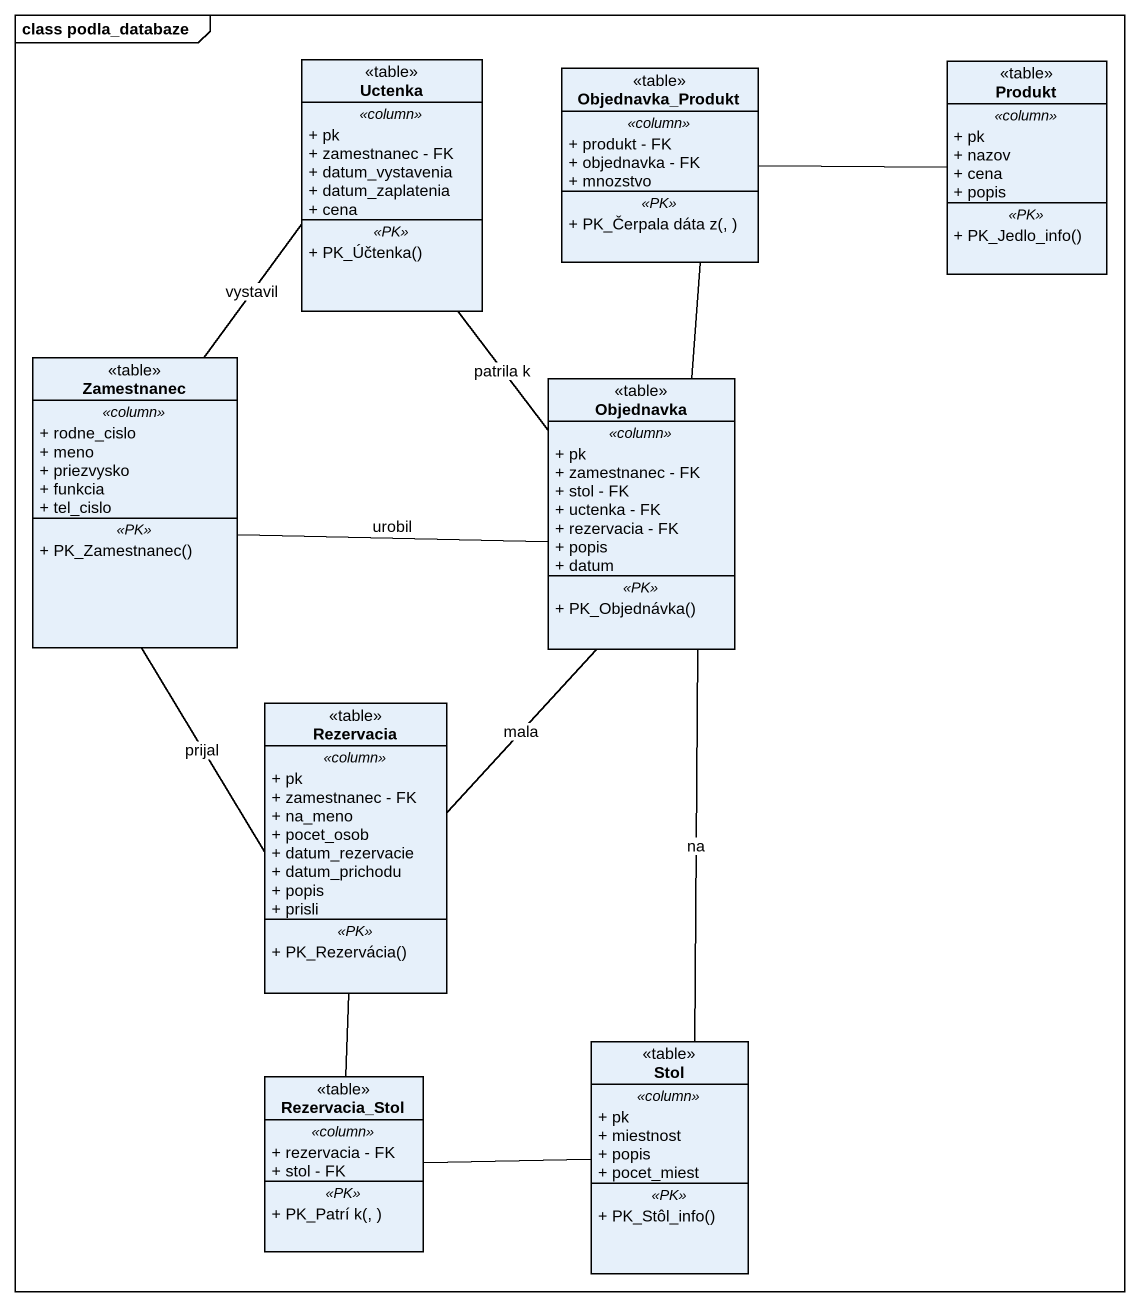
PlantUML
@startuml
mainframe class podla_databaze
hide circle
hide empty members
skinparam classAttributeIconSize 0
class Uctenka <<table>> {
  .. <<column>> ..
  + pk
  + zamestnanec - FK
  + datum_vystavenia
  + datum_zaplatenia
  + cena
  .. <<PK>> ..
  + PK_Účtenka()
}
class Objednavka_Produkt <<table>> {
  .. <<column>> ..
  + produkt - FK
  + objednavka - FK
  + mnozstvo
  .. <<PK>> ..
  + PK_Čerpala dáta z(, )
}
class Produkt <<table>> {
  .. <<column>> ..
  + pk
  + nazov
  + cena
  + popis
  .. <<PK>> ..
  + PK_Jedlo_info()
}
class Zamestnanec <<table>> {
  .. <<column>> ..
  + rodne_cislo
  + meno
  + priezvysko
  + funkcia
  + tel_cislo
  .. <<PK>> ..
  + PK_Zamestnanec()
}
class Objednavka <<table>> {
  .. <<column>> ..
  + pk
  + zamestnanec - FK
  + stol - FK
  + uctenka - FK
  + rezervacia - FK
  + popis
  + datum
  .. <<PK>> ..
  + PK_Objednávka()
}
class Rezervacia <<table>> {
  .. <<column>> ..
  + pk
  + zamestnanec - FK
  + na_meno
  + pocet_osob
  + datum_rezervacie
  + datum_prichodu
  + popis
  + prisli
  .. <<PK>> ..
  + PK_Rezervácia()
}
class Stol <<table>> {
  .. <<column>> ..
  + pk
  + miestnost
  + popis
  + pocet_miest
  .. <<PK>> ..
  + PK_Stôl_info()
}
class Rezervacia_Stol <<table>> {
  .. <<column>> ..
  + rezervacia - FK
  + stol - FK
  .. <<PK>> ..
  + PK_Patrí k(, )
}
Objednavka_Produkt -right- Produkt
Objednavka_Produkt -- Objednavka
Zamestnanec -up- Uctenka : vystavil
Zamestnanec -right- Objednavka : urobil
Objednavka -up- Uctenka : patrila k
Objednavka -- Stol : na
Rezervacia -up- Zamestnanec : prijal
Rezervacia -up- Objednavka : mala
Rezervacia -- Rezervacia_Stol
Stol -left- Rezervacia_Stol
@enduml
